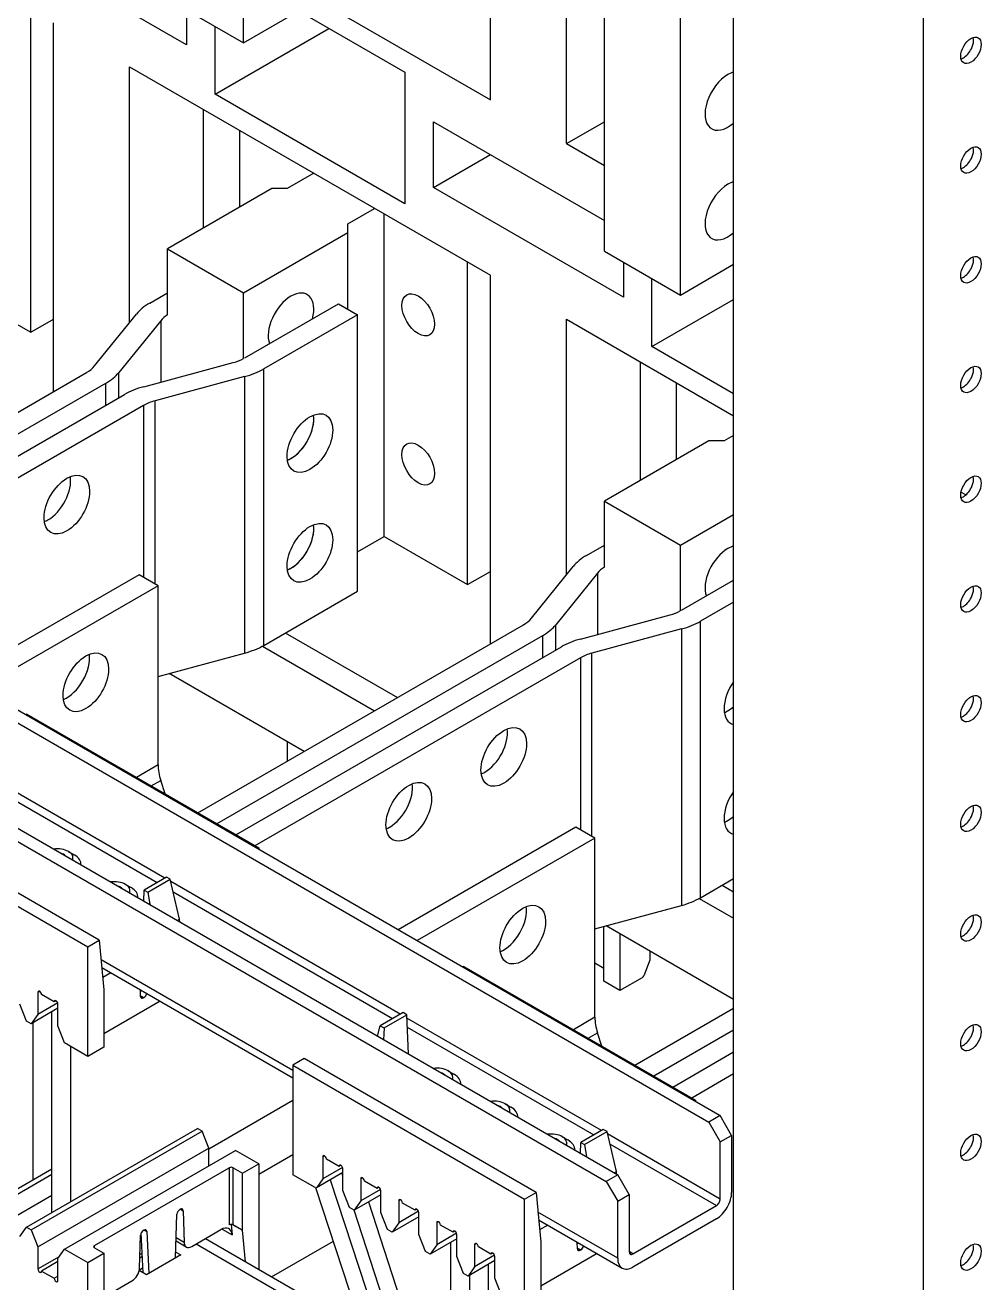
# Model space of a CAD drawing. Header units: millimetres. Extents: x -116965 to 323937, y 291661 to 566926.
# Drawn here: x -25739.4 to -25637.7, y 313774.9 to 313908.6 of the extents above; entities that cross this region are included whole.
import ezdxf

# ---------------------------------------------------------------- set-up
doc = ezdxf.new("R2010")
doc.units = ezdxf.units.MM
doc.layers.add('ALPHA', color=255, linetype='Continuous')

msp = doc.modelspace()

# ---------------------------------------------------------------- linework, layer by layer
at = {"layer": 'ALPHA'}
for p, q in [((-25664.089764, 313500.572821), (-25664.089764, 313967.142296)), ((-25689.949669, 313900.656146), (-25689.949669, 313960.377039)), ((-25681.868449, 313895.990451), (-25681.868449, 313955.711344)), ((-25643.886713, 313488.908584), (-25643.886713, 313955.478059)), ((-25716.213635, 313906.721549), (-25716.213635, 313942.180829)), ((-25677.827838, 313884.559499), (-25677.827838, 313920.018779)), ((-25722.27455, 313906.488264), (-25742.477601, 313918.152501)), ((-25669.746618, 313879.893804), (-25669.746618, 313915.353084)), ((-25716.213635, 313906.721549), (-25705.101957, 313913.136879)), ((-25724.294856, 313911.387244), (-25716.213635, 313906.721549)), ((-25708.334445, 313911.270601), (-25689.949669, 313900.656146)), ((-25738.841052, 313875.927964), (-25738.841052, 313910.22082)), ((-25722.27455, 313910.22082), (-25722.27455, 313906.488264)), ((-25710.35475, 313910.104178), (-25699.041042, 313903.572205)), ((-25736.416686, 313869.629276), (-25736.416686, 313908.821112)), ((-25719.244093, 313901.239358), (-25719.244093, 313908.471185)), ((-25719.244093, 313901.239358), (-25707.122262, 313908.2379)), ((-25728.335466, 313876.961651), (-25728.335466, 313904.155417)), ((-25728.335466, 313904.155417), (-25689.949669, 313881.993367)), ((-25699.041042, 313903.572205), (-25699.041042, 313889.575121)), ((-25699.041042, 313889.575121), (-25719.244093, 313901.239358)), ((-25720.456276, 313887.008989), (-25720.456276, 313899.606365)), ((-25716.617696, 313889.225194), (-25716.617696, 313897.39016)), ((-25696.010584, 313898.323298), (-25677.827838, 313887.825485)), ((-25696.010584, 313891.324756), (-25696.010584, 313898.323298)), ((-25681.868449, 313895.990451), (-25677.827838, 313898.323298)), ((-25696.010584, 313891.324756), (-25689.949669, 313894.824027)), ((-25681.868449, 313895.990451), (-25677.827838, 313893.657604)), ((-25840.866459, 313893.890888), (-25665.503977, 313792.645312)), ((-25842.078642, 313893.191034), (-25666.716161, 313791.945458)), ((-25708.738506, 313892.841107), (-25711.566933, 313891.208114)), ((-25713.183178, 313891.208114), (-25724.294856, 313884.792784)), ((-25711.566933, 313891.208114), (-25713.183178, 313891.208114)), ((-25675.807533, 313879.660519), (-25696.010584, 313891.324756)), ((-25705.101957, 313887.475558), (-25702.27353, 313889.108551)), ((-25701.263378, 313854.232483), (-25701.263378, 313888.52534)), ((-25852.98829, 313886.892346), (-25677.625808, 313785.64677)), ((-25851.776107, 313887.592201), (-25676.413625, 313786.346625)), ((-25705.101957, 313886.542419), (-25705.101957, 313887.475558)), ((-25716.213635, 313880.127089), (-25705.101957, 313886.542419)), ((-25705.101957, 313878.377453), (-25705.101957, 313886.542419)), ((-25724.294856, 313884.792784), (-25716.213635, 313880.127089)), ((-25724.294856, 313877.794242), (-25724.294856, 313884.792784)), ((-25677.827838, 313884.559499), (-25669.746618, 313879.893804)), ((-25692.374035, 313849.100219), (-25692.374035, 313883.393075)), ((-25675.807533, 313883.393075), (-25675.807533, 313879.660519)), ((-25669.746618, 313879.893804), (-25664.089764, 313883.159791)), ((-25689.949669, 313842.801531), (-25689.949669, 313881.993367)), ((-25672.777076, 313874.411613), (-25672.777076, 313881.64344)), ((-25747.730395, 313881.060228), (-25738.841052, 313875.927964)), ((-25726.18487, 313879.035888), (-25724.294856, 313880.127089)), ((-25716.213635, 313873.128547), (-25716.213635, 313880.127089)), ((-25716.083345, 313873.20377), (-25706.11211, 313878.960665)), ((-25706.11211, 313878.960665), (-25704.091805, 313877.794242)), ((-25672.777076, 313874.411613), (-25664.089764, 313879.427235)), ((-25738.841052, 313875.927964), (-25736.416686, 313877.327672)), ((-25732.051745, 313872.360408), (-25727.607735, 313877.862678)), ((-25704.091805, 313877.794242), (-25714.06304, 313872.037346)), ((-25704.091805, 313848.400365), (-25704.091805, 313877.794242)), ((-25681.868449, 313850.133906), (-25681.868449, 313877.327672)), ((-25681.868449, 313877.327672), (-25664.089764, 313867.063144)), ((-25725.018284, 313877.165538), (-25729.462294, 313871.663268)), ((-25725.018284, 313877.165538), (-25725.018284, 313870.633632)), ((-25664.089764, 313869.395991), (-25672.777076, 313874.411613)), ((-25726.832793, 313870.145125), (-25717.302581, 313872.710875)), ((-25714.06304, 313842.643469), (-25714.06304, 313872.037346)), ((-25673.989259, 313860.181244), (-25673.989259, 313872.77862)), ((-25767.529384, 313851.666351), (-25732.905464, 313871.656481)), ((-25729.462294, 313868.978701), (-25729.462294, 313871.663268)), ((-25716.095101, 313871.215855), (-25725.625312, 313868.650105)), ((-25716.095101, 313871.215855), (-25716.095101, 313841.821978)), ((-25730.885159, 313870.490057), (-25765.509079, 313850.499927)), ((-25763.488774, 313849.333504), (-25728.864853, 313869.323634)), ((-25730.885159, 313870.490057), (-25730.885159, 313868.15721)), ((-25670.150679, 313862.397449), (-25670.150679, 313870.562415)), ((-25726.844548, 313868.15721), (-25761.468469, 313848.16708)), ((-25726.844548, 313868.15721), (-25726.844548, 313849.872431)), ((-25725.625312, 313849.168504), (-25725.625312, 313868.650105)), ((-25666.716161, 313864.380369), (-25677.827838, 313857.965039)), ((-25665.099916, 313864.380369), (-25666.716161, 313864.380369)), ((-25664.089764, 313864.963581), (-25665.099916, 313864.380369)), ((-25639.39099, 313858.635419), (-25639.897154, 313858.927652)), ((-25677.827838, 313857.965039), (-25669.746618, 313853.299344)), ((-25677.827838, 313850.966497), (-25677.827838, 313857.965039)), ((-25669.746618, 313853.299344), (-25664.089764, 313856.56533)), ((-25704.091805, 313852.59949), (-25701.263378, 313854.232483)), ((-25701.263378, 313854.232483), (-25692.374035, 313849.100219)), ((-25679.717853, 313852.208144), (-25677.827838, 313853.299344)), ((-25669.746618, 313846.300802), (-25669.746618, 313853.299344)), ((-25685.584728, 313845.532663), (-25681.140717, 313851.034933)), ((-25727.325313, 313850.15), (-25746.215166, 313839.243939)), ((-25725.305008, 313848.983577), (-25727.325313, 313850.15)), ((-25692.374035, 313849.100219), (-25689.949669, 313850.499927)), ((-25678.551267, 313850.337793), (-25682.995277, 313844.835523)), ((-25678.551267, 313850.337793), (-25678.551267, 313843.805887)), ((-25669.616328, 313846.376025), (-25664.089764, 313849.566788)), ((-25725.305008, 313848.983577), (-25744.194861, 313838.077515)), ((-25725.305008, 313829.930144), (-25725.305008, 313848.983577)), ((-25714.06304, 313842.643469), (-25704.091805, 313848.400365)), ((-25664.089764, 313847.233941), (-25667.596023, 313845.209602)), ((-25680.365776, 313843.31738), (-25670.835564, 313845.883131)), ((-25667.596023, 313815.815725), (-25667.596023, 313845.209602)), ((-25721.062367, 313824.838606), (-25686.438447, 313844.828736)), ((-25711.768964, 313843.967955), (-25699.849164, 313837.086055)), ((-25682.995277, 313842.150956), (-25682.995277, 313844.835523)), ((-25669.628083, 313844.38811), (-25679.158295, 313841.82236)), ((-25669.628083, 313844.38811), (-25669.628083, 313814.994234)), ((-25684.418142, 313843.662312), (-25719.042062, 313823.672183)), ((-25714.195011, 313842.569217), (-25702.27353, 313835.686346)), ((-25684.418142, 313843.662312), (-25684.418142, 313841.329465)), ((-25725.305008, 313839.342461), (-25716.095101, 313841.821978)), ((-25717.021757, 313822.505759), (-25682.397836, 313842.495889)), ((-25680.377531, 313841.329465), (-25715.001452, 313821.339335)), ((-25680.377531, 313841.329465), (-25680.377531, 313823.044686)), ((-25679.158295, 313822.340759), (-25679.158295, 313841.82236)), ((-25709.748659, 313831.370579), (-25724.112458, 313839.663522)), ((-25739.245113, 313835.336419), (-25739.346128, 313835.278098)), ((-25739.245113, 313835.336419), (-25714.597391, 313821.10605)), ((-25711.566933, 313832.42036), (-25711.566933, 313830.320798)), ((-25724.597901, 313817.898385), (-25745.292254, 313829.846275)), ((-25725.305008, 313829.930144), (-25727.593088, 313828.60912)), ((-25745.255521, 313828.891929), (-25725.406023, 313817.431816)), ((-25726.028431, 313827.705765), (-25725.021078, 313828.28736)), ((-25724.551341, 313826.852966), (-25725.021078, 313828.28736)), ((-25731.567954, 313811.308091), (-25756.215676, 313825.53846)), ((-25757.427859, 313824.838606), (-25732.780137, 313810.608237)), ((-25680.858296, 313823.322255), (-25699.748149, 313812.416194)), ((-25678.837991, 313822.155832), (-25680.858296, 313823.322255)), ((-25678.837991, 313822.155832), (-25697.727844, 313811.24977)), ((-25678.837991, 313803.102399), (-25678.837991, 313822.155832)), ((-25734.840848, 313820.732795), (-25734.234757, 313820.382868)), ((-25714.698406, 313821.047729), (-25714.597391, 313821.10605)), ((-25714.597391, 313821.10605), (-25714.597391, 313820.989408)), ((-25733.498339, 313819.3045), (-25733.498339, 313819.356415)), ((-25728.779933, 313817.233524), (-25728.173841, 313816.883597)), ((-25724.413154, 313818.005049), (-25726.796502, 313816.629023)), ((-25726.392441, 313816.395738), (-25724.009093, 313817.771765)), ((-25724.009093, 313817.771765), (-25724.413154, 313818.005049)), ((-25723.012467, 313813.541501), (-25724.009093, 313817.771765)), ((-25699.546118, 313803.434732), (-25723.950921, 313817.524851)), ((-25667.596023, 313815.815725), (-25664.089764, 313817.840064)), ((-25665.301947, 313817.14021), (-25664.089764, 313816.440356)), ((-25727.437424, 313815.805229), (-25727.437424, 313815.857144)), ((-25726.831621, 313815.455468), (-25726.796502, 313816.629023)), ((-25726.796502, 313816.629023), (-25726.392441, 313816.395738)), ((-25726.392441, 313816.395738), (-25726.186893, 313815.083234)), ((-25723.696468, 313816.444804), (-25700.35424, 313802.968162)), ((-25678.837991, 313812.514716), (-25669.628083, 313814.994234)), ((-25667.727994, 313815.741472), (-25664.089764, 313813.640939)), ((-25723.2645, 313813.39599), (-25723.012467, 313813.541501)), ((-25722.997457, 313813.241813), (-25723.012467, 313813.541501)), ((-25677.892488, 313806.936335), (-25677.892488, 313812.769267)), ((-25664.089764, 313805.009404), (-25677.645441, 313812.835778)), ((-25676.171188, 313811.984617), (-25676.171188, 313805.942542)), ((-25732.780137, 313810.608237), (-25731.567954, 313811.308091)), ((-25732.780137, 313798.944), (-25732.780137, 313810.608237)), ((-25731.567954, 313811.308091), (-25731.058332, 313806.003488)), ((-25710.960842, 313797.42765), (-25731.366264, 313809.208726)), ((-25672.999309, 313809.173536), (-25673.640842, 313807.520081)), ((-25672.999309, 313810.153332), (-25672.999309, 313809.173536)), ((-25731.287636, 313808.390292), (-25710.960842, 313796.654612)), ((-25730.318134, 313807.83055), (-25731.17906, 313807.333494)), ((-25692.778096, 313808.508675), (-25692.879111, 313808.450353)), ((-25692.778096, 313808.508675), (-25668.130374, 313794.278306)), ((-25678.837991, 313808.88193), (-25677.892488, 313808.336044)), ((-25731.17906, 313807.333494), (-25731.186521, 313807.337802)), ((-25676.171188, 313805.942542), (-25677.892488, 313806.936335)), ((-25673.815806, 313807.302423), (-25676.171188, 313805.942542)), ((-25737.891509, 313805.860893), (-25738.093539, 313805.74425)), ((-25738.093539, 313805.74425), (-25738.093539, 313803.411403)), ((-25736.356077, 313804.741126), (-25737.689478, 313805.510966)), ((-25731.058332, 313806.003488), (-25731.058837, 313806.003197)), ((-25731.058837, 313806.003197), (-25731.058837, 313799.937793)), ((-25727.165821, 313805.322559), (-25727.18738, 313806.023008)), ((-25727.168122, 313805.397306), (-25726.809768, 313805.190411)), ((-25726.86296, 313805.159701), (-25727.166197, 313805.334775)), ((-25726.809768, 313805.190411), (-25726.86296, 313805.159701)), ((-25739.292772, 313802.704072), (-25739.992626, 313804.507841)), ((-25735.952016, 313804.056226), (-25738.793394, 313802.415756)), ((-25735.976617, 313804.633609), (-25738.093539, 313803.411403)), ((-25736.154046, 313804.857768), (-25736.356077, 313804.741126)), ((-25735.952016, 313802.174994), (-25735.952016, 313804.507841)), ((-25725.065341, 313804.797848), (-25731.058837, 313801.337502)), ((-25674.59535, 313798.010861), (-25664.089764, 313804.076265)), ((-25738.793394, 313802.415756), (-25739.292772, 313802.704072)), ((-25738.093539, 313803.411403), (-25738.793394, 313802.415756)), ((-25738.639022, 313802.504882), (-25738.639022, 313785.818444)), ((-25736.618717, 313782.319173), (-25736.618717, 313803.671306)), ((-25699.243072, 313803.609695), (-25701.667439, 313802.209987)), ((-25701.263378, 313801.976702), (-25698.839011, 313803.37641)), ((-25698.839011, 313803.37641), (-25699.243072, 313803.609695)), ((-25698.678305, 313799.201144), (-25698.839011, 313803.37641)), ((-25678.130884, 313791.07064), (-25698.825237, 313803.01853)), ((-25678.837991, 313803.102399), (-25681.126071, 313801.781375)), ((-25735.252162, 313800.371225), (-25735.952016, 313802.174994)), ((-25701.970332, 313801.101796), (-25701.667439, 313802.209987)), ((-25701.667439, 313802.209987), (-25701.263378, 313801.976702)), ((-25701.263378, 313801.976702), (-25701.309676, 313800.720366)), ((-25698.788504, 313802.064184), (-25678.939006, 313790.604071)), ((-25679.561414, 313800.87802), (-25678.554061, 313801.459616)), ((-25678.084324, 313800.025221), (-25678.554061, 313801.459616)), ((-25664.089764, 313801.743417), (-25672.575045, 313796.844438)), ((-25732.780137, 313798.944), (-25735.252162, 313800.371225)), ((-25734.598411, 313783.485597), (-25734.598411, 313799.993782)), ((-25731.058837, 313799.937793), (-25732.780137, 313798.944)), ((-25709.748659, 313798.710716), (-25710.960842, 313798.010861)), ((-25685.100937, 313784.480347), (-25709.748659, 313798.710716)), ((-25670.55474, 313795.678014), (-25664.089764, 313799.41057)), ((-25710.960842, 313798.010861), (-25686.31312, 313783.780492)), ((-25710.960842, 313798.010861), (-25710.960842, 313786.346625)), ((-25694.434746, 313797.404321), (-25693.828655, 313797.054394)), ((-25664.089764, 313797.077722), (-25668.534435, 313794.51159)), ((-25693.092238, 313795.976026), (-25693.092238, 313796.027941)), ((-25719.910794, 313789.111049), (-25710.960842, 313794.278306)), ((-25688.373831, 313793.90505), (-25687.76774, 313793.555123)), ((-25668.231389, 313794.219984), (-25668.130374, 313794.278306)), ((-25668.130374, 313794.278306), (-25668.130374, 313794.161663)), ((-25687.031322, 313792.476755), (-25687.031322, 313792.52867)), ((-25665.503977, 313792.645312), (-25666.716161, 313791.945458)), ((-25666.716161, 313791.945458), (-25665.503977, 313789.845896)), ((-25664.291794, 313790.54575), (-25665.503977, 313792.645312)), ((-25739.292772, 313780.775307), (-25721.110026, 313791.27312)), ((-25738.793394, 313780.48699), (-25720.610648, 313790.984804)), ((-25720.610648, 313790.984804), (-25721.110026, 313791.27312)), ((-25719.910794, 313789.181034), (-25720.610648, 313790.984804)), ((-25682.312916, 313790.405779), (-25681.706824, 313790.055852)), ((-25677.946137, 313791.177305), (-25680.329485, 313789.801278)), ((-25679.925424, 313789.567993), (-25677.542076, 313790.94402)), ((-25677.542076, 313790.94402), (-25677.946137, 313791.177305)), ((-25676.54545, 313786.713756), (-25677.542076, 313790.94402)), ((-25665.503977, 313783.780492), (-25677.483904, 313790.697106)), ((-25665.503977, 313789.845896), (-25664.291794, 313790.54575)), ((-25664.291794, 313790.54575), (-25664.291794, 313784.480347)), ((-25738.093539, 313778.683221), (-25719.910794, 313789.181034)), ((-25719.910794, 313787.299802), (-25719.910794, 313789.181034)), ((-25680.364604, 313788.627723), (-25680.329485, 313789.801278)), ((-25680.329485, 313789.801278), (-25679.925424, 313789.567993)), ((-25679.925424, 313789.567993), (-25679.719876, 313788.25549)), ((-25677.229451, 313789.617059), (-25665.908038, 313783.080638)), ((-25665.503977, 313783.780492), (-25665.503977, 313789.845896)), ((-25735.252162, 313778.442459), (-25717.069416, 313788.940272)), ((-25714.597391, 313787.513048), (-25717.069416, 313788.940272)), ((-25710.960842, 313788.492844), (-25714.597391, 313786.393281)), ((-25707.586932, 313788.364538), (-25707.788963, 313788.247895)), ((-25707.788963, 313788.247895), (-25707.788963, 313785.915048)), ((-25706.051501, 313787.244771), (-25707.384902, 313788.01461)), ((-25680.970407, 313788.977484), (-25680.970407, 313789.029399)), ((-25743.333382, 313783.108154), (-25736.618717, 313786.984868)), ((-25742.834004, 313782.819838), (-25736.618717, 313786.408235)), ((-25732.06899, 313778.825525), (-25717.732905, 313787.102467)), ((-25717.732905, 313787.102467), (-25717.732905, 313781.037064)), ((-25717.328844, 313787.102467), (-25716.318691, 313786.519255)), ((-25717.328844, 313781.037064), (-25717.328844, 313787.102467)), ((-25716.318691, 313786.519255), (-25714.597391, 313787.513048)), ((-25716.318691, 313780.453852), (-25716.318691, 313786.519255)), ((-25714.597391, 313787.513048), (-25714.597391, 313776.308514)), ((-25705.64744, 313786.597928), (-25708.462602, 313784.972593)), ((-25705.64744, 313786.609169), (-25708.430496, 313785.002371)), ((-25705.67204, 313787.137254), (-25707.788963, 313785.915048)), ((-25705.84947, 313787.361413), (-25706.051501, 313787.244771)), ((-25705.64744, 313786.243088), (-25705.745166, 313786.541506)), ((-25705.64744, 313784.678639), (-25705.64744, 313787.011486)), ((-25676.797483, 313786.568245), (-25676.54545, 313786.713756)), ((-25676.53044, 313786.414068), (-25676.54545, 313786.713756)), ((-25708.60546, 313784.986744), (-25710.960842, 313786.346625)), ((-25707.788963, 313785.915048), (-25708.430496, 313785.002371)), ((-25706.980548, 313785.828258), (-25701.360252, 313768.666048)), ((-25703.546322, 313786.03169), (-25703.748353, 313785.915048)), ((-25703.748353, 313785.915048), (-25703.748353, 313783.5822)), ((-25702.01089, 313784.911923), (-25703.344292, 313785.681763)), ((-25676.413625, 313786.346625), (-25677.625808, 313785.64677)), ((-25677.625808, 313785.64677), (-25676.413625, 313783.547208)), ((-25675.201442, 313784.247062), (-25676.413625, 313786.346625)), ((-25742.134149, 313781.016068), (-25736.618717, 313784.200405)), ((-25703.589412, 313769.953054), (-25708.503813, 313784.959735)), ((-25704.947585, 313782.874869), (-25705.64744, 313784.678639)), ((-25701.606829, 313784.227023), (-25704.448207, 313782.586553)), ((-25701.63143, 313784.804406), (-25703.748353, 313783.5822)), ((-25701.80886, 313785.028566), (-25702.01089, 313784.911923)), ((-25701.606829, 313782.345791), (-25701.606829, 313784.678639)), ((-25699.505712, 313783.698843), (-25699.707743, 313783.5822)), ((-25686.31312, 313783.780492), (-25685.100937, 313784.480347)), ((-25686.31312, 313772.116256), (-25686.31312, 313783.780492)), ((-25685.100937, 313784.480347), (-25684.591315, 313779.175744)), ((-25676.413625, 313783.547208), (-25675.201442, 313784.247062)), ((-25675.201442, 313784.247062), (-25675.201442, 313778.181659)), ((-25722.992126, 313782.666346), (-25722.938934, 313782.697056)), ((-25722.928358, 313782.702949), (-25722.636073, 313782.534198)), ((-25722.636073, 313782.534198), (-25722.532421, 313779.166635)), ((-25704.448207, 313782.586553), (-25704.947585, 313782.874869)), ((-25700.095954, 313769.290997), (-25704.450411, 313782.587825)), ((-25703.748353, 313783.5822), (-25704.448207, 313782.586553)), ((-25702.929456, 313783.463404), (-25698.5757, 313770.168716)), ((-25699.707743, 313783.5822), (-25699.707743, 313781.249353)), ((-25697.59082, 313782.471559), (-25699.707743, 313781.249353)), ((-25697.97028, 313782.579076), (-25699.303682, 313783.348916)), ((-25697.76825, 313782.695718), (-25697.97028, 313782.579076)), ((-25676.413625, 313777.481805), (-25684.899247, 313782.380981)), ((-25676.413625, 313777.481805), (-25676.413625, 313783.547208)), ((-25674.797381, 313777.948374), (-25665.908038, 313783.080638)), ((-25723.433886, 313777.512316), (-25723.294984, 313782.15386)), ((-25717.52484, 313781.085342), (-25717.417291, 313779.965884)), ((-25717.34363, 313781.045018), (-25716.319196, 313780.45356)), ((-25716.318691, 313780.453852), (-25717.328844, 313781.037064)), ((-25700.906975, 313780.542022), (-25701.606829, 313782.345791)), ((-25697.566219, 313781.894176), (-25700.407597, 313780.253706)), ((-25699.707743, 313781.249353), (-25700.407597, 313780.253706)), ((-25697.566219, 313780.012944), (-25697.566219, 313782.345791)), ((-25695.465102, 313781.365995), (-25695.667132, 313781.249353)), ((-25695.667132, 313781.249353), (-25695.667132, 313778.916506)), ((-25684.820619, 313781.562547), (-25675.940238, 313776.435457)), ((-25665.908038, 313781.68093), (-25674.797381, 313776.548666)), ((-25739.992626, 313779.779659), (-25739.292772, 313780.775307)), ((-25739.292772, 313780.775307), (-25738.793394, 313780.48699)), ((-25738.793394, 313780.48699), (-25738.093539, 313778.683221)), ((-25727.269473, 313776.431696), (-25727.165821, 313779.918947)), ((-25726.870612, 313775.936217), (-25727.083844, 313780.193638)), ((-25726.86296, 313780.431519), (-25726.803682, 313780.465743)), ((-25726.786675, 313780.47501), (-25726.501114, 313780.310141)), ((-25726.501114, 313780.310141), (-25726.278723, 313775.869849)), ((-25721.724791, 313778.732347), (-25718.622834, 313780.523263)), ((-25718.496126, 313780.58875), (-25717.417291, 313779.965884)), ((-25716.319196, 313780.45356), (-25716.318691, 313780.453852)), ((-25715.998701, 313777.11756), (-25716.319196, 313780.45356)), ((-25700.407597, 313780.253706), (-25700.906975, 313780.542022)), ((-25696.866365, 313778.209174), (-25697.566219, 313780.012944)), ((-25693.55021, 313780.138712), (-25695.667132, 313778.916506)), ((-25693.92967, 313780.246229), (-25695.263071, 313781.016068)), ((-25693.72764, 313780.362871), (-25693.92967, 313780.246229)), ((-25693.525609, 313777.680097), (-25693.525609, 313780.012944)), ((-25684.712043, 313780.505749), (-25684.719504, 313780.510057)), ((-25683.851117, 313781.002805), (-25684.712043, 313780.505749)), ((-25738.093539, 313778.683221), (-25738.093539, 313776.350374)), ((-25735.952016, 313777.446812), (-25735.252162, 313778.442459)), ((-25735.252162, 313778.442459), (-25732.780137, 313777.015235)), ((-25732.06899, 313778.59224), (-25732.06899, 313778.825525)), ((-25732.06899, 313778.59224), (-25731.058837, 313778.009028)), ((-25722.29622, 313778.675743), (-25723.380338, 313779.301659)), ((-25722.532421, 313779.166635), (-25723.369909, 313779.650159)), ((-25721.264398, 313778.998155), (-25702.27353, 313768.033773)), ((-25720.260193, 313779.577934), (-25701.269325, 313768.613551)), ((-25713.229531, 313775.518779), (-25706.655114, 313779.314521)), ((-25693.525609, 313779.561328), (-25696.366987, 313777.920858)), ((-25695.667132, 313778.916506), (-25696.366987, 313777.920858)), ((-25694.19231, 313779.176409), (-25694.19231, 313757.824276)), ((-25691.424492, 313779.033148), (-25691.626522, 313778.916506)), ((-25691.626522, 313778.916506), (-25691.626522, 313776.583658)), ((-25689.88906, 313777.913381), (-25691.222461, 313778.683221)), ((-25684.591315, 313779.175744), (-25684.59182, 313779.175452)), ((-25684.59182, 313779.175452), (-25684.59182, 313773.110049)), ((-25680.698804, 313778.494814), (-25680.720363, 313779.195263)), ((-25680.701104, 313778.569562), (-25680.342751, 313778.362666)), ((-25680.395943, 313778.331956), (-25680.69918, 313778.50703)), ((-25680.342751, 313778.362666), (-25680.395943, 313778.331956)), ((-25738.093539, 313776.350374), (-25735.786429, 313777.682385)), ((-25735.952016, 313777.120213), (-25737.689478, 313776.117089)), ((-25735.952016, 313775.113964), (-25735.952016, 313777.446812)), ((-25732.780137, 313777.015235), (-25731.058837, 313778.009028)), ((-25732.780137, 313765.350998), (-25732.780137, 313777.015235)), ((-25731.058837, 313778.009028), (-25731.058837, 313771.943625)), ((-25726.956845, 313777.657948), (-25727.237847, 313777.495711)), ((-25726.975659, 313778.033604), (-25727.226158, 313777.888979)), ((-25722.880642, 313777.831732), (-25726.517191, 313775.732169)), ((-25723.415093, 313778.140297), (-25722.880642, 313777.831732)), ((-25696.366987, 313777.920858), (-25696.866365, 313778.209174)), ((-25692.825755, 313775.876327), (-25693.525609, 313777.680097)), ((-25689.484999, 313777.228481), (-25692.326376, 313775.588011)), ((-25689.5096, 313777.805864), (-25691.626522, 313776.583658)), ((-25689.687029, 313778.030024), (-25689.88906, 313777.913381)), ((-25689.484999, 313775.347249), (-25689.484999, 313777.680097)), ((-25678.598324, 313777.970103), (-25684.59182, 313774.509757)), ((-25674.797381, 313777.948374), (-25675.201442, 313778.181659)), ((-25737.689478, 313776.117089), (-25736.356077, 313775.347249)), ((-25726.517191, 313775.732169), (-25727.301253, 313776.184847)), ((-25726.89617, 313776.446504), (-25727.294642, 313776.216446)), ((-25692.326376, 313775.588011), (-25692.825755, 313775.876327)), ((-25691.626522, 313776.583658), (-25692.326376, 313775.588011)), ((-25692.172005, 313775.677137), (-25692.172005, 313758.990699)), ((-25690.1517, 313755.491428), (-25690.1517, 313776.843561)), ((-25736.356077, 313775.347249), (-25735.952016, 313775.580534)), ((-25731.058837, 313773.343333), (-25728.077103, 313775.064838)), ((-25688.785145, 313773.54348), (-25689.484999, 313775.347249))]:
    msp.add_line(p, q, dxfattribs=at)
for centre, major_axis, start_param, end_param in [((-25638.83595, 313905.905052), (0.771429, 1.336153), 2.3561944902, 8.6393797974), ((-25639.644072, 313906.371622), (0.771429, 1.336153), 3.926990817, 5.7318997087), ((-25639.644072, 313906.371622), (0.771429, 1.336153), 3.692878252, 3.926990817), ((-25664.695855, 313900.539503), (1.714286, 2.96923), 0.7853981634, 4.1796710721), ((-25664.695855, 313900.539503), (1.714286, 2.96923), 0.5327179083, 0.7853981634), ((-25638.83595, 313894.240816), (0.771429, 1.336153), 2.3561944902, 8.6393797974), ((-25639.644072, 313894.707385), (0.771429, 1.336153), 3.926990817, 5.7318997087), ((-25639.644072, 313894.707385), (0.771429, 1.336153), 3.692878252, 3.926990817), ((-25664.695855, 313888.875267), (1.714286, 2.96923), 0.7853981634, 4.1796710721), ((-25664.695855, 313888.875267), (1.714286, 2.96923), 0.5327179083, 0.7853981634), ((-25638.83595, 313882.576579), (0.771429, 1.336153), 2.3561944902, 8.6393797974), ((-25639.644072, 313883.043148), (0.771429, 1.336153), 3.926990817, 5.7318997087), ((-25639.644072, 313883.043148), (0.771429, 1.336153), 3.692878252, 3.926990817), ((-25711.162872, 313876.977745), (1.714286, 2.96923), 5.1579502343, 7.0685834706), ((-25697.626828, 313877.794242), (-1.228571, 2.127948), 0.7853981634, 7.0685834706), ((-25721.134107, 313876.119829), (-7.142857, 0), 5.4977871438, 5.8468529942), ((-25711.162872, 313876.977745), (1.714286, 2.96923), 0.7853981634, 2.6960313996), ((-25721.134107, 313876.119829), (-4.285714, 0), 5.5407940475, 5.8468529942), ((-25735.935921, 313873.406117), (-4.285714, 0), 2.3561944902, 2.7052603406), ((-25719.113802, 313874.953406), (-4.285714, 0), 2.0071286398, 2.3131875865), ((-25719.113802, 313874.953406), (-7.142857, 0), 2.0071286398, 2.3561944902), ((-25638.83595, 313870.912342), (0.771429, 1.336153), 2.3561944902, 8.6393797974), ((-25639.644072, 313871.378911), (0.771429, 1.336153), 3.926990817, 5.7318997087), ((-25735.935921, 313873.406117), (-7.142857, 0), 2.3561944902, 2.7052603406), ((-25723.814091, 313866.407574), (-7.142857, 0), 5.1487212934, 5.4977871438), ((-25639.644072, 313871.378911), (0.771429, 1.336153), 3.692878252, 3.926990817), ((-25723.814091, 313866.407574), (-4.285714, 0), 5.1487212934, 5.4977871438), ((-25709.142567, 313864.147084), (1.714286, 2.96923), 2.3561944902, 8.6393797974), ((-25711.162872, 313865.313508), (1.714286, 2.96923), 3.7717298997, 5.6530480611), ((-25711.162872, 313865.313508), (1.714286, 2.96923), 3.926990817, 5.6530480611), ((-25697.626828, 313861.930879), (-1.228571, 2.127948), 0.7853981634, 7.0685834706), ((-25711.162872, 313865.313508), (1.714286, 2.96923), 3.7717298997, 3.926990817), ((-25735.002473, 313857.615112), (1.714286, 2.96923), 2.3561944902, 8.6393797974), ((-25737.022778, 313858.781535), (1.714286, 2.96923), 3.926990817, 5.6530480611), ((-25638.83595, 313859.248105), (0.771429, 1.336153), 2.3561944902, 8.6393797974), ((-25639.644072, 313859.714674), (0.771429, 1.336153), 3.926990817, 5.7318997087), ((-25639.644072, 313859.714674), (0.771429, 1.336153), 3.692878252, 3.926990817), ((-25737.022778, 313858.781535), (1.714286, 2.96923), 3.7717298997, 3.926990817), ((-25709.142567, 313852.482848), (1.714286, 2.96923), 2.3561944902, 8.6393797974), ((-25711.162872, 313853.649271), (1.714286, 2.96923), 3.7717298997, 5.6530480611), ((-25711.162872, 313853.649271), (1.714286, 2.96923), 3.926990817, 5.6530480611), ((-25674.66709, 313849.292084), (-7.142857, 0), 5.4977871438, 5.8468529942), ((-25664.695855, 313850.15), (1.714286, 2.96923), 0.7853981634, 2.6960313996), ((-25664.695855, 313850.15), (1.714286, 2.96923), 0.5327179083, 0.7853981634), ((-25711.162872, 313853.649271), (1.714286, 2.96923), 3.7717298997, 3.926990817), ((-25674.66709, 313849.292084), (-4.285714, 0), 5.5407940475, 5.8468529942), ((-25638.83595, 313847.583868), (0.771429, 1.336153), 2.3561944902, 8.6393797974), ((-25639.644072, 313848.050438), (0.771429, 1.336153), 3.926990817, 5.7318997087), ((-25639.644072, 313848.050438), (0.771429, 1.336153), 3.692878252, 3.926990817), ((-25689.468904, 313846.578372), (-4.285714, 0), 2.3561944902, 2.7052603406), ((-25672.646785, 313848.125661), (-4.285714, 0), 2.0071286398, 2.3131875865), ((-25672.646785, 313848.125661), (-7.142857, 0), 2.0071286398, 2.3561944902), ((-25689.468904, 313846.578372), (-7.142857, 0), 2.3561944902, 2.7052603406), ((-25719.113802, 313845.559529), (-7.142857, 0), 2.0071286398, 2.3561944902), ((-25677.347074, 313839.57983), (-7.142857, 0), 5.1487212934, 5.4977871438), ((-25732.982167, 313838.719048), (1.714286, 2.96923), 2.3561944902, 8.6393797974), ((-25735.002473, 313839.885472), (1.714286, 2.96923), 3.7717298997, 5.6530480611), ((-25735.002473, 313839.885472), (1.714286, 2.96923), 3.7717298997, 5.6530480611), ((-25677.347074, 313839.57983), (-4.285714, 0), 5.1487212934, 5.4977871438), ((-25662.67555, 313837.31934), (1.714286, 2.96923), 1.4082247488, 3.3041642316), ((-25638.83595, 313835.919631), (0.771429, 1.336153), 2.3561944902, 8.6393797974), ((-25639.644072, 313836.386201), (0.771429, 1.336153), 3.926990817, 5.7318997087), ((-25664.695855, 313838.485763), (1.714286, 2.96923), 3.7717298997, 4.1796710721), ((-25664.695855, 313838.485763), (1.714286, 2.96923), 3.926990817, 4.1796710721), ((-25664.695855, 313838.485763), (1.714286, 2.96923), 3.7717298997, 3.926990817), ((-25639.644072, 313836.386201), (0.771429, 1.336153), 3.692878252, 3.926990817), ((-25688.535455, 313830.787367), (1.714286, 2.96923), 2.3561944902, 8.6393797974), ((-25690.555761, 313831.953791), (1.714286, 2.96923), 3.926990817, 5.6530480611), ((-25722.27455, 313828.180508), (-2.142857, 3.711537), 0.7853981634, 1.2217304764), ((-25698.636981, 313824.955249), (1.714286, 2.96923), 2.3561944902, 8.6393797974), ((-25700.657286, 313826.121672), (1.714286, 2.96923), 3.926990817, 5.6530480611), ((-25690.555761, 313831.953791), (1.714286, 2.96923), 3.7717298997, 3.926990817), ((-25662.67555, 313825.655103), (1.714286, 2.96923), 1.4082247488, 3.3041642316), ((-25638.83595, 313824.255394), (0.771429, 1.336153), 2.3561944902, 8.6393797974), ((-25639.644072, 313824.721964), (0.771429, 1.336153), 3.926990817, 5.7318997087), ((-25664.695855, 313826.821526), (1.714286, 2.96923), 3.7717298997, 4.1796710721), ((-25664.695855, 313826.821526), (1.714286, 2.96923), 3.7717298997, 3.926990817), ((-25664.695855, 313826.821526), (1.714286, 2.96923), 3.926990817, 4.1796710721), ((-25700.657286, 313826.121672), (1.714286, 2.96923), 3.7717298997, 3.926990817), ((-25639.644072, 313824.721964), (0.771429, 1.336153), 3.692878252, 3.926990817), ((-25736.012625, 313820.056269), (-1.657143, 0), 2.8998189977, 4.9541626363), ((-25736.012625, 313820.056269), (-0.914286, 0), 3.926990817, 4.2824120187), ((-25736.012625, 313820.056269), (-0.914286, 0), 3.5715696153, 3.926990817), ((-25736.012625, 313819.356415), (-2.514286, 0), 3.1064397342, 3.926990817), ((-25729.95171, 313816.556998), (-1.657143, 0), 2.8998189977, 4.9541626363), ((-25729.95171, 313816.556998), (-0.914286, 0), 3.926990817, 4.2824120187), ((-25729.95171, 313816.556998), (-0.914286, 0), 3.5715696153, 3.926990817), ((-25729.95171, 313815.857144), (-2.514286, 0), 3.1064397342, 3.926990817), ((-25672.646785, 313818.731784), (-7.142857, 0), 2.0071286398, 2.3561944902), ((-25686.51515, 313811.891303), (1.714286, 2.96923), 2.3561944902, 8.6393797974), ((-25688.535455, 313813.057727), (1.714286, 2.96923), 3.7717298997, 5.6530480611), ((-25688.535455, 313813.057727), (1.714286, 2.96923), 3.7717298997, 5.6530480611), ((-25638.83595, 313812.591157), (0.771429, 1.336153), 2.3561944902, 8.6393797974), ((-25639.644072, 313813.057727), (0.771429, 1.336153), 3.926990817, 5.7318997087), ((-25639.644072, 313813.057727), (0.771429, 1.336153), 3.692878252, 3.926990817), ((-25731.17906, 313808.733203), (0.857143, 1.484615), 3.9214809141, 3.926990817), ((-25673.815806, 313807.535708), (0.142857, 0.247436), 3.926990817, 4.9741883682), ((-25737.891509, 313805.627608), (-0.142857, 0.247436), 3.926990817, 7.0685834706), ((-25727.41586, 313805.890265), (0.214286, 0.371154), 4.8153689652, 5.2766557845), ((-25726.86296, 313805.509628), (0.214286, 0.371154), 2.3911010752, 3.926990817), ((-25726.809768, 313805.540338), (0.214286, 0.371154), 3.926990817, 5.2766557845), ((-25736.154046, 313804.624484), (-0.142857, 0.247436), 3.926990817, 7.0685834706), ((-25675.807533, 313801.352763), (-2.142857, 3.711537), 0.7853981634, 1.2217304764), ((-25638.83595, 313800.926921), (0.771429, 1.336153), 2.3561944902, 8.6393797974), ((-25639.644072, 313801.39349), (0.771429, 1.336153), 3.926990817, 5.7318997087), ((-25639.644072, 313801.39349), (0.771429, 1.336153), 3.692878252, 3.926990817), ((-25695.606523, 313796.727795), (-1.657143, 0), 2.8998189977, 4.9541626363), ((-25695.606523, 313796.727795), (-0.914286, 0), 3.926990817, 4.2824120187), ((-25695.606523, 313796.727795), (-0.914286, 0), 3.5715696152, 3.926990817), ((-25695.606523, 313796.027941), (-2.514286, 0), 3.1064397342, 3.926990817), ((-25689.545608, 313793.228524), (-1.657143, 0), 2.8998189977, 4.9541626363), ((-25689.545608, 313793.228524), (-0.914286, 0), 3.926990817, 4.2824120188), ((-25689.545608, 313793.228524), (-0.914286, 0), 3.5715696152, 3.926990817), ((-25689.545608, 313792.52867), (-2.514286, 0), 3.1064397342, 3.926990817), ((-25683.484693, 313789.729253), (-1.657143, 0), 2.8998189977, 4.9541626363), ((-25638.83595, 313789.262684), (0.771429, 1.336153), 2.3561944902, 8.6393797974), ((-25639.644072, 313789.729253), (0.771429, 1.336153), 3.926990817, 5.7318997087), ((-25683.484693, 313789.729253), (-0.914286, 0), 3.926990817, 4.2824120188), ((-25683.484693, 313789.729253), (-0.914286, 0), 3.5715696152, 3.926990817), ((-25683.484693, 313789.029399), (-2.514286, 0), 3.1064397342, 3.926990817), ((-25707.586932, 313788.131253), (-0.142857, 0.247436), 3.926990817, 7.0685834706), ((-25639.644072, 313789.729253), (0.771429, 1.336153), 3.692878252, 3.926990817), ((-25717.530874, 313786.985825), (-0.285714, 0), 3.926990817, 5.4977871438), ((-25705.84947, 313787.128128), (-0.142857, 0.247436), 3.926990817, 7.0685834706), ((-25703.546322, 313785.798405), (-0.142857, 0.247436), 3.926990817, 7.0685834706), ((-25701.80886, 313784.795281), (-0.142857, 0.247436), 3.926990817, 7.0685834706), ((-25708.60546, 313785.220029), (-0.142857, 0.247436), 2.3561944902, 3.4033920414), ((-25699.505712, 313783.465558), (-0.142857, 0.247436), 3.926990817, 7.0685834706), ((-25665.908038, 313783.547208), (1.142857, 1.979487), 3.926990817, 5.4977871438), ((-25665.908038, 313783.547208), (0.285714, 0.494872), 3.926990817, 5.4977871438), ((-25722.992126, 313782.316419), (0.214286, 0.371154), 0.7853981634, 2.3210463102), ((-25722.938934, 313782.347129), (0.214286, 0.371154), 5.5326937288, 7.0685834706), ((-25697.76825, 313782.462434), (-0.142857, 0.247436), 3.926990817, 7.0685834706), ((-25717.530874, 313780.920422), (-0.285714, 0), 3.9977395288, 5.4977871438), ((-25717.530874, 313780.920422), (-0.285714, 0), 3.926990817, 3.9977395288), ((-25695.465102, 313781.132711), (-0.142857, 0.247436), 3.926990817, 7.0685834706), ((-25726.86296, 313780.081592), (0.214286, 0.371154), 0.7853981634, 2.3212879052), ((-25726.803682, 313780.115816), (0.214286, 0.371154), 5.5539355876, 7.0685834706), ((-25718.622834, 313779.123554), (0.857143, 1.484615), 5.6025068989, 7.0685834706), ((-25693.72764, 313780.129586), (-0.142857, 0.247436), 3.926990817, 7.0685834706), ((-25684.712043, 313781.905458), (0.857143, 1.484615), 3.9214809141, 3.926990817), ((-25731.866959, 313778.708882), (-0.285714, 0), 5.4977871438, 7.0685834706), ((-25721.724791, 313779.665486), (0.571429, 0.989743), 2.3911010752, 3.926990817), ((-25691.424492, 313778.799863), (-0.142857, 0.247436), 3.926990817, 7.0685834706), ((-25680.948843, 313779.062521), (0.214286, 0.371154), 4.8153689652, 5.2766557845), ((-25680.395943, 313778.681883), (0.214286, 0.371154), 2.3911010752, 3.926990817), ((-25680.342751, 313778.712593), (0.214286, 0.371154), 3.926990817, 5.2766557845), ((-25638.83595, 313777.598447), (0.771429, 1.336153), 2.3561944902, 8.6393797974), ((-25639.644072, 313778.065016), (0.771429, 1.336153), 3.926990817, 5.7318997087), ((-25689.687029, 313777.796739), (-0.142857, 0.247436), 3.926990817, 7.0685834706), ((-25674.797381, 313778.414943), (1.142857, 1.979487), 2.3561944902, 3.926990817), ((-25674.797381, 313778.414943), (0.285714, 0.494872), 2.3561944902, 3.926990817), ((-25737.891509, 313776.233731), (-0.142857, 0.247436), 0.7853981634, 3.926990817), ((-25728.077103, 313775.997977), (0.571429, 0.989743), 3.926990817, 5.4628805587), ((-25639.644072, 313778.065016), (0.771429, 1.336153), 3.692878252, 3.926990817), ((-25736.154046, 313775.230607), (-0.142857, 0.247436), 0.7853981634, 3.926990817)]:
    msp.add_ellipse(centre, major_axis=major_axis, ratio=0.5773502692, start_param=start_param, end_param=end_param, dxfattribs=at)

doc.saveas('drawing.dxf')
